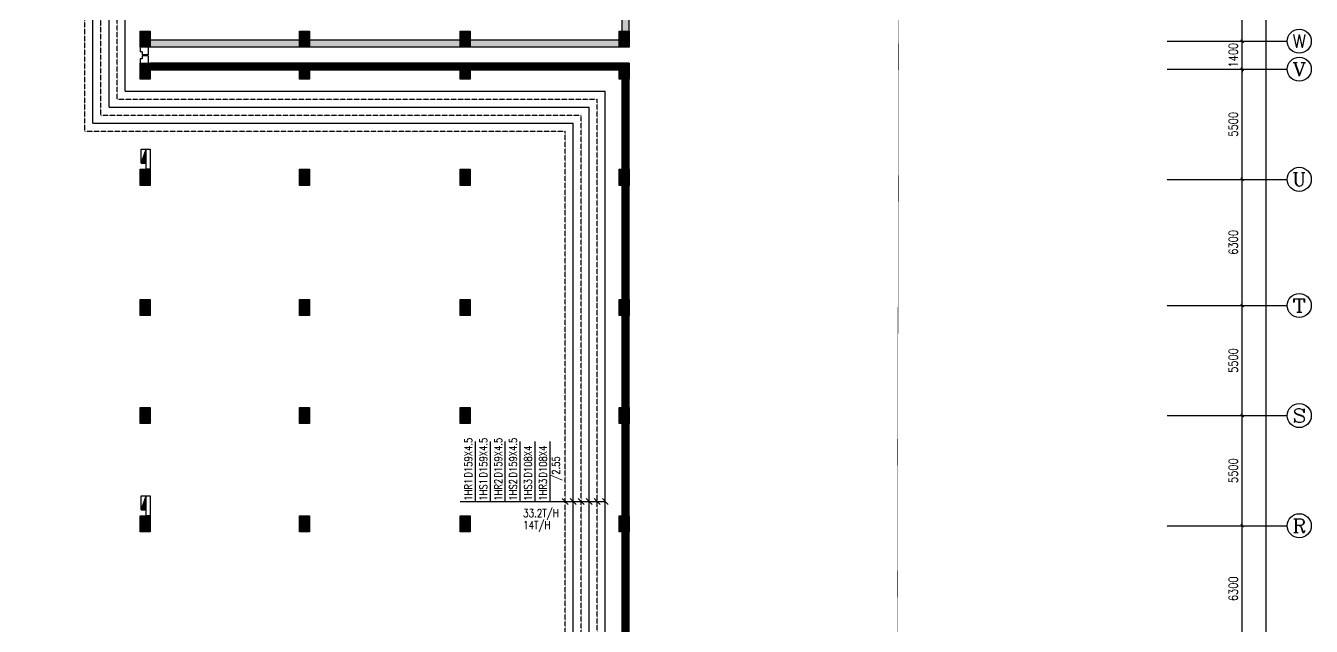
# Model space of a CAD drawing. Extents: x -1348811 to 123514, y -640545 to 749356.
# Drawn here: x -8603 to 55640, y 230038 to 260032 of the extents above; entities that cross this region are included whole.
import ezdxf
from ezdxf.enums import TextEntityAlignment as Align

# ---------------------------------------------------------------- set-up
doc = ezdxf.new("R2010")
doc.units = 0
doc.header["$LTSCALE"] = 10
doc.header["$MEASUREMENT"] = 0
doc.linetypes.add('DASH', pattern=[0.35, 0.25, -0.1])
doc.linetypes.add('DASHDOT', pattern=[25.4, 12.7, -6.35, 0, -6.35])
doc.layers.get('0').update_dxf_attribs({"linetype": 'CONTINUOUS'})
doc.layers.get('Defpoints').update_dxf_attribs({"linetype": 'CONTINUOUS'})
for name, color, linetype in [('ac-heat-gs', 9, 'CONTINUOUS'), ('AC-PIPE-DIM1', 20, 'CONTINUOUS'), ('AXIS', 3, 'CONTINUOUS'), ('AXIS_TEXT', 7, 'CONTINUOUS'), ('COLU', 1, 'CONTINUOUS'), ('COLU_HATCH', 252, 'CONTINUOUS'), ('jlq', 1, 'CONTINUOUS'), ('JPS-WALL', 7, 'CONTINUOUS'), ('JPS-XHS', 7, 'CONTINUOUS'), ('PUB_HATCH', 9, 'CONTINUOUS'), ('控制线', 5, 'CONTINUOUS')]:
    doc.layers.add(name, color=color, linetype=linetype)
doc.layers.add('ac-temp', color=1, linetype='CONTINUOUS', plot=False)
doc.styles.add('_TCH_AXIS', font='COMPLEX', dxfattribs={"bigfont": 'GBCBIG'})
doc.styles.add('AC-TXT', font='tj-romans1.shx', dxfattribs={"width": 0.8})
doc.styles.add('COMPLEX', font='COMPLEX')
doc.styles.add('DIM_FONT', font='SIMPLEX', dxfattribs={"width": 0.8, "bigfont": 'HZTXT'})
doc.dimstyles.new('DIMN150', dxfattribs={"dimscale": 1.5, "dimtxt": 300, "dimasz": 100, "dimexe": 250, "dimexo": 300, "dimgap": 150, "dimtad": 1, "dimdec": 0, "dimzin": 0, "dimdsep": 46, "dimtxsty": 'DIM_FONT', "dimblk": 'ARCHTICK', "dimcen": 0.09, "dimclrt": 7, "dimazin": 2, "dimtfac": 1, "dimtdec": 0, "dimtix": 1, "dimtmove": 2, "dimatfit": 3, "dimfxl": 0, "dimtolj": 1, "dimtzin": 0, "dimarcsym": 0})

# ---------------------------------------------------------------- blocks, each defined once
blk = doc.blocks.new('_ArchTick')
at = {"color": 0, "linetype": 'ByBlock', "const_width": 0.4}
blk.add_lwpolyline([(-0.5, -0.5), (0.5, 0.5)], dxfattribs=at)
blk = doc.blocks.new('*D1586')
at = {"layer": 'AXIS', "color": 0, "lineweight": -2}
for p, q in [((123531, 0), (128406, 0)), ((128031, -211333), (128031, 0)), ((123531, -211333), (128406, -211333))]:
    blk.add_line(p, q, dxfattribs=at)
at = {"layer": 'Defpoints', "color": 0}
for p in [(123081, 0), (128031, 0), (123081, -211333)]:
    blk.add_point(p, dxfattribs=at)
at = {"layer": 'AXIS', "color": 0, "lineweight": -2, "xscale": 150, "yscale": 150, "zscale": 150}
for p, rotation in [((128031, 0), 90), ((128031, -211333), 270)]:
    blk.add_blockref('_ArchTick', p, dxfattribs=dict(at, rotation=rotation))
at = {"layer": 'AXIS', "color": 7, "insert": (127581, -105667), "char_height": 450, "attachment_point": 5, "rotation": 90, "style": 'DIM_FONT'}
blk.add_mtext('\\A1;211333', dxfattribs=at)
blk = doc.blocks.new('*D1601')
at = {"layer": 'AXIS', "color": 0, "lineweight": -2}
for p, q in [((123531, -135900), (127206, -135900)), ((126831, -142200), (126831, -135900)), ((123531, -142200), (127206, -142200))]:
    blk.add_line(p, q, dxfattribs=at)
at = {"layer": 'Defpoints', "color": 0}
for p in [(123081, -135900), (126831, -135900), (123081, -142200)]:
    blk.add_point(p, dxfattribs=at)
at = {"layer": 'AXIS', "color": 0, "lineweight": -2, "xscale": 150, "yscale": 150, "zscale": 150}
for p, rotation in [((126831, -135900), 90), ((126831, -142200), 270)]:
    blk.add_blockref('_ArchTick', p, dxfattribs=dict(at, rotation=rotation))
at = {"layer": 'AXIS', "color": 7, "insert": (126381, -139050), "char_height": 450, "attachment_point": 5, "rotation": 90, "style": 'DIM_FONT'}
blk.add_mtext('\\A1;6300', dxfattribs=at)
blk = doc.blocks.new('*D1602')
at = {"layer": 'AXIS', "color": 0, "lineweight": -2}
for p, q in [((123531, -130400), (127206, -130400)), ((126831, -135900), (126831, -130400)), ((123531, -135900), (127206, -135900))]:
    blk.add_line(p, q, dxfattribs=at)
at = {"layer": 'Defpoints', "color": 0}
for p in [(123081, -130400), (126831, -130400), (123081, -135900)]:
    blk.add_point(p, dxfattribs=at)
at = {"layer": 'AXIS', "color": 0, "lineweight": -2, "xscale": 150, "yscale": 150, "zscale": 150}
for p, rotation in [((126831, -130400), 90), ((126831, -135900), 270)]:
    blk.add_blockref('_ArchTick', p, dxfattribs=dict(at, rotation=rotation))
at = {"layer": 'AXIS', "color": 7, "insert": (126381, -133150), "char_height": 450, "attachment_point": 5, "rotation": 90, "style": 'DIM_FONT'}
blk.add_mtext('\\A1;5500', dxfattribs=at)
blk = doc.blocks.new('*D1603')
at = {"layer": 'AXIS', "color": 0, "lineweight": -2}
for p, q in [((123531, -124900), (127206, -124900)), ((126831, -130400), (126831, -124900)), ((123531, -130400), (127206, -130400))]:
    blk.add_line(p, q, dxfattribs=at)
at = {"layer": 'Defpoints', "color": 0}
for p in [(123081, -124900), (126831, -124900), (123081, -130400)]:
    blk.add_point(p, dxfattribs=at)
at = {"layer": 'AXIS', "color": 0, "lineweight": -2, "xscale": 150, "yscale": 150, "zscale": 150}
for p, rotation in [((126831, -124900), 90), ((126831, -130400), 270)]:
    blk.add_blockref('_ArchTick', p, dxfattribs=dict(at, rotation=rotation))
at = {"layer": 'AXIS', "color": 7, "insert": (126381, -127650), "char_height": 450, "attachment_point": 5, "rotation": 90, "style": 'DIM_FONT'}
blk.add_mtext('\\A1;5500', dxfattribs=at)
blk = doc.blocks.new('*D1604')
at = {"layer": 'AXIS', "color": 0, "lineweight": -2}
for p, q in [((123531, -118600), (127206, -118600)), ((126831, -124900), (126831, -118600)), ((123531, -124900), (127206, -124900))]:
    blk.add_line(p, q, dxfattribs=at)
at = {"layer": 'Defpoints', "color": 0}
for p in [(123081, -118600), (126831, -118600), (123081, -124900)]:
    blk.add_point(p, dxfattribs=at)
at = {"layer": 'AXIS', "color": 0, "lineweight": -2, "xscale": 150, "yscale": 150, "zscale": 150}
for p, rotation in [((126831, -118600), 90), ((126831, -124900), 270)]:
    blk.add_blockref('_ArchTick', p, dxfattribs=dict(at, rotation=rotation))
at = {"layer": 'AXIS', "color": 7, "insert": (126381, -121750), "char_height": 450, "attachment_point": 5, "rotation": 90, "style": 'DIM_FONT'}
blk.add_mtext('\\A1;6300', dxfattribs=at)
blk = doc.blocks.new('*D1605')
at = {"layer": 'AXIS', "color": 0, "lineweight": -2}
for p, q in [((123531, -113100), (127206, -113100)), ((126831, -118600), (126831, -113100)), ((123531, -118600), (127206, -118600))]:
    blk.add_line(p, q, dxfattribs=at)
at = {"layer": 'Defpoints', "color": 0}
for p in [(123081, -113100), (126831, -113100), (123081, -118600)]:
    blk.add_point(p, dxfattribs=at)
at = {"layer": 'AXIS', "color": 0, "lineweight": -2, "xscale": 150, "yscale": 150, "zscale": 150}
for p, rotation in [((126831, -113100), 90), ((126831, -118600), 270)]:
    blk.add_blockref('_ArchTick', p, dxfattribs=dict(at, rotation=rotation))
at = {"layer": 'AXIS', "color": 7, "insert": (126381, -115850), "char_height": 450, "attachment_point": 5, "rotation": 90, "style": 'DIM_FONT'}
blk.add_mtext('\\A1;5500', dxfattribs=at)
blk = doc.blocks.new('*D1606')
at = {"layer": 'AXIS', "color": 0, "lineweight": -2}
for p, q in [((123531, -111700), (127206, -111700)), ((126831, -111700), (126831, -111550)), ((126831, -113100), (126831, -111700)), ((123531, -113100), (127206, -113100)), ((126831, -113100), (126831, -113250))]:
    blk.add_line(p, q, dxfattribs=at)
at = {"layer": 'Defpoints', "color": 0}
for p in [(123081, -111700), (126831, -111700), (123081, -113100)]:
    blk.add_point(p, dxfattribs=at)
at = {"layer": 'AXIS', "color": 0, "lineweight": -2, "xscale": 150, "yscale": 150, "zscale": 150}
for p, rotation in [((126831, -111700), 270), ((126831, -113100), 90)]:
    blk.add_blockref('_ArchTick', p, dxfattribs=dict(at, rotation=rotation))
at = {"layer": 'AXIS', "color": 7, "insert": (126381, -112400), "char_height": 450, "attachment_point": 5, "rotation": 90, "style": 'DIM_FONT'}
blk.add_mtext('\\A1;1400', dxfattribs=at)
blk = doc.blocks.new('*D1607')
at = {"layer": 'AXIS', "color": 0, "lineweight": -2}
for p, q in [((123531, -106200), (127206, -106200)), ((126831, -111700), (126831, -106200)), ((123531, -111700), (127206, -111700))]:
    blk.add_line(p, q, dxfattribs=at)
at = {"layer": 'Defpoints', "color": 0}
for p in [(123081, -106200), (126831, -106200), (123081, -111700)]:
    blk.add_point(p, dxfattribs=at)
at = {"layer": 'AXIS', "color": 0, "lineweight": -2, "xscale": 150, "yscale": 150, "zscale": 150}
for p, rotation in [((126831, -106200), 90), ((126831, -111700), 270)]:
    blk.add_blockref('_ArchTick', p, dxfattribs=dict(at, rotation=rotation))
at = {"layer": 'AXIS', "color": 7, "insert": (126381, -108950), "char_height": 450, "attachment_point": 5, "rotation": 90, "style": 'DIM_FONT'}
blk.add_mtext('\\A1;5500', dxfattribs=at)
blk = doc.blocks.new('_AXISO')
blk.add_circle((0, 0), 0.5)
at = {"layer": 'AXIS_TEXT', "style": 'COMPLEX', "width": 1.041667}
blk.add_attdef('A', text='', height=0.56, dxfattribs=at).set_placement((-0.25, -0.28), (0.25, -0.28), align=Align.FIT)
blk = doc.blocks.new('zw')
at = {"layer": 'COLU_HATCH'}
for points in [[(71950, -88900), (72450, -88900), (72450, -89700), (71950, -89700)], [(79927, -88900), (80427, -88900), (80427, -89700), (79927, -89700)], [(87950, -88900), (88450, -88900), (88450, -89700), (87950, -89700)], [(95900, -88900), (96400, -88900), (96400, -89700), (95900, -89700)], [(71950, -90500), (72450, -90500), (72450, -91300), (71950, -91300)], [(79927, -90500), (80427, -90500), (80427, -91300), (79927, -91300)], [(87950, -90500), (88450, -90500), (88450, -91300), (87950, -91300)], [(95900, -90500), (96400, -90500), (96400, -91300), (95900, -91300)], [(71950, -95800), (72450, -95800), (72450, -96600), (71950, -96600)], [(79927, -95800), (80427, -95800), (80427, -96600), (79927, -96600)], [(87950, -95800), (88450, -95800), (88450, -96600), (87950, -96600)], [(95900, -95800), (96400, -95800), (96400, -96600), (95900, -96600)], [(71950, -102300), (72450, -102300), (72450, -103100), (71950, -103100)], [(79927, -102300), (80427, -102300), (80427, -103100), (79927, -103100)], [(87950, -102300), (88450, -102300), (88450, -103100), (87950, -103100)], [(95900, -102300), (96400, -102300), (96400, -103100), (95900, -103100)], [(71950, -107700), (72450, -107700), (72450, -108500), (71950, -108500)], [(79927, -107700), (80427, -107700), (80427, -108500), (79927, -108500)], [(87950, -107700), (88450, -107700), (88450, -108500), (87950, -108500)], [(95900, -107700), (96400, -107700), (96400, -108500), (95900, -108500)], [(71950, -113100), (72450, -113100), (72450, -113900), (71950, -113900)], [(79927, -113100), (80427, -113100), (80427, -113900), (79927, -113900)], [(87950, -113100), (88450, -113100), (88450, -113900), (87950, -113900)], [(95900, -113100), (96400, -113100), (96400, -113900), (95900, -113900)]]:
    blk.add_hatch(color=256, dxfattribs=at).paths.add_polyline_path(points)
at = {"layer": 'COLU'}
for points in [[(71950, -88900), (72450, -88900), (72450, -89700), (71950, -89700)], [(79927, -88900), (80427, -88900), (80427, -89700), (79927, -89700)], [(87950, -88900), (88450, -88900), (88450, -89700), (87950, -89700)], [(95900, -88900), (96400, -88900), (96400, -89700), (95900, -89700)], [(71950, -90500), (72450, -90500), (72450, -91300), (71950, -91300)], [(79927, -90500), (80427, -90500), (80427, -91300), (79927, -91300)], [(87950, -90500), (88450, -90500), (88450, -91300), (87950, -91300)], [(95900, -90500), (96400, -90500), (96400, -91300), (95900, -91300)], [(71950, -95800), (72450, -95800), (72450, -96600), (71950, -96600)], [(79927, -95800), (80427, -95800), (80427, -96600), (79927, -96600)], [(87950, -95800), (88450, -95800), (88450, -96600), (87950, -96600)], [(95900, -95800), (96400, -95800), (96400, -96600), (95900, -96600)], [(71950, -102300), (72450, -102300), (72450, -103100), (71950, -103100)], [(79927, -102300), (80427, -102300), (80427, -103100), (79927, -103100)], [(87950, -102300), (88450, -102300), (88450, -103100), (87950, -103100)], [(95900, -102300), (96400, -102300), (96400, -103100), (95900, -103100)], [(71950, -107700), (72450, -107700), (72450, -108500), (71950, -108500)], [(79927, -107700), (80427, -107700), (80427, -108500), (79927, -108500)], [(87950, -107700), (88450, -107700), (88450, -108500), (87950, -108500)], [(95900, -107700), (96400, -107700), (96400, -108500), (95900, -108500)], [(71950, -113100), (72450, -113100), (72450, -113900), (71950, -113900)], [(79927, -113100), (80427, -113100), (80427, -113900), (79927, -113900)], [(87950, -113100), (88450, -113100), (88450, -113900), (87950, -113900)], [(95900, -113100), (96400, -113100), (96400, -113900), (95900, -113900)]]:
    blk.add_lwpolyline(points, close=True, dxfattribs=at)
blk = doc.blocks.new('jlqq')
at = {"layer": 'PUB_HATCH'}
blk.add_hatch(color=256, dxfattribs=at).paths.add_polyline_path([(97555, -92454), (97205, -92453), (97205, -96565), (73605, -96565), (73605, -96915), (97555, -96915)])
at = {"layer": 'jlq'}
for p, q in [((97205, -96565), (97205, -92453)), ((97555, -96915), (97555, -92454)), ((73105, -96915), (73105, -97140)), ((73505, -96915), (73505, -97290)), ((97205, -96565), (73605, -96565)), ((73605, -96915), (73605, -96565)), ((97555, -96915), (73605, -96915)), ((73205, -97140), (73105, -97140)), ((73105, -97490), (73105, -97715)), ((73205, -97490), (73105, -97490)), ((73205, -97140), (73205, -97290)), ((73505, -97290), (73205, -97290)), ((73205, -97340), (73205, -97490)), ((73505, -97340), (73205, -97340)), ((73505, -97340), (73505, -97715)), ((97555, -97715), (73605, -97715)), ((73605, -98065), (73605, -97715)), ((97205, -98065), (73605, -98065)), ((97205, -132865), (97205, -98065)), ((97555, -132515), (97555, -97715))]:
    blk.add_line(p, q, dxfattribs=at)
at = {"layer": 'PUB_HATCH', "const_width": 350}
blk.add_lwpolyline([(97368, -136657), (97380, -97890), (73605, -97890)], dxfattribs=at)
blk = doc.blocks.new('DXHS')
at = {"layer": 'JPS-XHS'}
blk.add_hatch(color=256, dxfattribs=at).paths.add_polyline_path([(-350, 240), (-350, 0), (350, 0)])
at = {"layer": 'JPS-XHS', "linetype": 'Continuous'}
for p, q in [((-350, 240), (-350, 0)), ((-350, 240), (350, 240)), ((-350, 0), (350, 0)), ((350, 240), (350, 0))]:
    blk.add_line(p, q, dxfattribs=at)
at = {"layer": 'JPS-XHS'}
blk.add_line((-350, 240), (350, 0), dxfattribs=at)
blk = doc.blocks.new('xxhhsss')
at = {"layer": 'JPS-WALL'}
for points in [[(51320, -105802), (51320, -106802), (51120, -106802), (51120, -105802)], [(51320, -123102), (51320, -124102), (51120, -124102), (51120, -123102)]]:
    blk.add_lwpolyline(points, close=True, dxfattribs=at)
at = {"layer": 'JPS-XHS', "rotation": 90}
for p in [(51120, -106152), (51120, -123452)]:
    blk.add_blockref('DXHS', p, dxfattribs=at)
blk = doc.blocks.new('he1')
at = {"layer": 'ac-heat-gs', "linetype": 'DASH', "ltscale": 5}
for p, q in [((69000, 95133), (69000, 104343)), ((69800, 95933), (69800, 103543)), ((70600, 96733), (70600, 102743)), ((70600, 96733), (94600, 96733)), ((94593, 61533), (94600, 96733)), ((69800, 95933), (93800, 95933)), ((93793, 62333), (93800, 95933)), ((69000, 95133), (93000, 95133)), ((92993, 63133), (93000, 95133)), ((92996, 79836), (92996, 79836)), ((93796, 79036), (93796, 79036)), ((94596, 78236), (94596, 78236))]:
    blk.add_line(p, q, dxfattribs=at)
at = {"layer": 'ac-heat-gs', "linetype": 'ByBlock'}
for p, q in [((69400, 95533), (69400, 103943)), ((70200, 96333), (70200, 103143)), ((71000, 97133), (71000, 102343)), ((71000, 97133), (95000, 97133)), ((94993, 61133), (95000, 97133)), ((70200, 96333), (94200, 96333)), ((94193, 61933), (94200, 96333)), ((69400, 95533), (93400, 95533)), ((93393, 62733), (93400, 95533)), ((93396, 79436), (93396, 79436)), ((94196, 78636), (94196, 78636)), ((94996, 77836), (94996, 77836))]:
    blk.add_line(p, q, dxfattribs=at)
at = {"layer": 'AC-PIPE-DIM1'}
for p, q in [((88495, 79647), (88495, 76640)), ((89241, 79647), (89241, 76640)), ((89986, 79647), (89986, 76640)), ((90732, 79647), (90732, 76640)), ((91478, 79647), (91478, 76640)), ((92223, 79647), (92223, 76640)), ((87748, 76640), (94996, 76640)), ((92853, 76793), (93139, 76488)), ((93253, 76793), (93539, 76488)), ((93653, 76793), (93939, 76488)), ((94053, 76793), (94339, 76488)), ((94453, 76793), (94739, 76488)), ((94853, 76793), (95139, 76488))]:
    blk.add_line(p, q, dxfattribs=at)
at = {"layer": 'AC-PIPE-DIM1', "style": 'AC-TXT', "width": 0.8}
for s, p in [('D159X4.5', (88350, 77838)), ('D159X4.5', (89096, 77838)), ('D159X4.5', (89842, 77838)), ('D159X4.5', (90588, 77838)), ('D108X4', (91333, 77838)), ('D108X4', (92079, 77838)), ('/2.55', (92727, 77688)), ('1HR2', (89842, 76684)), ('1HR3', (92079, 76684)), ('1HR1', (88350, 76684)), ('1HS1', (89096, 76684)), ('1HS2', (90588, 76684)), ('1HS3', (91333, 76684))]:
    blk.add_text(s, height=384, rotation=90, dxfattribs=at).set_placement(p)
at = {"layer": 'ac-temp', "linetype": 'ByBlock', "style": 'AC-TXT', "width": 0.8}
for s, p in [('33.2T/H', (90895, 75861)), ('14T/H', (90895, 75263))]:
    blk.add_text(s, height=400, dxfattribs=at).set_placement(p)
blk = doc.blocks.new('zzzzz')
at = {"layer": 'AXIS'}
for p, q in [((123080.8, -111700), (129080.8, -111700)), ((123080.8, -113100), (129080.8, -113100)), ((123080.8, -118600), (129080.8, -118600)), ((123080.8, -124900), (129080.8, -124900)), ((123080.8, -130400), (129080.8, -130400)), ((123080.8, -135900), (129080.8, -135900))]:
    blk.add_line(p, q, dxfattribs=at)
ref = blk.add_blockref('_AXISO', (129680.8, -111700), dxfattribs=dict(at, xscale=1200, yscale=1200, zscale=1200))
ref.add_attrib('A', 'W', dxfattribs={"layer": 'AXIS_TEXT', "height": 678.8, "style": '_TCH_AXIS', "width": 0.954545}).set_placement((129341.4, -112039.4), (130020.2, -112039.4), align=Align.FIT)
ref = blk.add_blockref('_AXISO', (129680.8, -113100), dxfattribs=dict(at, xscale=1200, yscale=1200, zscale=1200))
ref.add_attrib('A', 'V', dxfattribs={"layer": 'AXIS_TEXT', "height": 678.8, "style": '_TCH_AXIS', "width": 1.166667}).set_placement((129341.4, -113439.4), (130020.2, -113439.4), align=Align.FIT)
ref = blk.add_blockref('_AXISO', (129680.8, -118600), dxfattribs=dict(at, xscale=1200, yscale=1200, zscale=1200))
ref.add_attrib('A', 'U', dxfattribs={"layer": 'AXIS_TEXT', "height": 678.8, "style": '_TCH_AXIS', "width": 1.05}).set_placement((129341.4, -118939.4), (130020.2, -118939.4), align=Align.FIT)
ref = blk.add_blockref('_AXISO', (129680.8, -124900), dxfattribs=dict(at, xscale=1200, yscale=1200, zscale=1200))
ref.add_attrib('A', 'T', dxfattribs={"layer": 'AXIS_TEXT', "height": 678.8, "style": '_TCH_AXIS', "width": 1.4}).set_placement((129341.4, -125239.4), (130020.2, -125239.4), align=Align.FIT)
ref = blk.add_blockref('_AXISO', (129680.8, -130400), dxfattribs=dict(at, xscale=1200, yscale=1200, zscale=1200))
ref.add_attrib('A', 'S', dxfattribs={"layer": 'AXIS_TEXT', "height": 678.8, "style": '_TCH_AXIS', "width": 1.5}).set_placement((129341.4, -130739.4), (130020.2, -130739.4), align=Align.FIT)
ref = blk.add_blockref('_AXISO', (129680.8, -135900), dxfattribs=dict(at, xscale=1200, yscale=1200, zscale=1200))
ref.add_attrib('A', 'R', dxfattribs={"layer": 'AXIS_TEXT', "height": 678.8, "style": '_TCH_AXIS', "width": 1.166667}).set_placement((129341.4, -136239.4), (130020.2, -136239.4), align=Align.FIT)
for p1, p2, distance, picture, middle in [((123080.8, -211333.4), (123080.8, 0), -4950, '*D1586', (127580.8, -105666.7)), ((123080.8, -111700), (123080.8, -106200), -3750, '*D1607', (126380.8, -108950)), ((123080.8, -113100), (123080.8, -111700), -3750, '*D1606', (126380.8, -112400)), ((123080.8, -118600), (123080.8, -113100), -3750, '*D1605', (126380.8, -115850)), ((123080.8, -124900), (123080.8, -118600), -3750, '*D1604', (126380.8, -121750)), ((123080.8, -130400), (123080.8, -124900), -3750, '*D1603', (126380.8, -127650)), ((123080.8, -135900), (123080.8, -130400), -3750, '*D1602', (126380.8, -133150)), ((123080.8, -142200), (123080.8, -135900), -3750, '*D1601', (126380.8, -139050))]:
    dim = blk.add_aligned_dim(p1=p1, p2=p2, distance=distance, dimstyle='DIMN150', dxfattribs=at)
    dim.commit()
    dim.dimension.update_dxf_attribs({"geometry": picture, "text_midpoint": middle})

msp = doc.modelspace()

# ---------------------------------------------------------------- linework, layer by layer
at = {"layer": '控制线', "color": 1, "linetype": 'DASHDOT', "ltscale": 0.1, "const_width": 20}
msp.add_lwpolyline([(-77078.8, 372393.9), (29313.2, 408307.8), (35388.1, 403830.8), (34740.9, 147999.2), (25565.6, 138857.3), (-77339.2, 138972.2)], close=True, dxfattribs=at)

# ---------------------------------------------------------------- block references
at = {"layer": 'ac-heat-gs'}
msp.add_blockref('he1', (-74640.8, 159626.6), dxfattribs=at)
at = {"layer": 'AXIS'}
msp.add_blockref('zzzzz', (-74640.8, 370960.1), dxfattribs=at)
at = {"layer": 'COLU'}
msp.add_blockref('zw', (-74840.8, 348660.1), dxfattribs=at)
at = {"layer": 'jlq'}
msp.add_blockref('jlqq', (-75996, 355874.9), dxfattribs=at)
at = {"layer": 'JPS-XHS'}
msp.add_blockref('xxhhsss', (-53710.7, 359662.4), dxfattribs=at)

doc.saveas('drawing.dxf')
